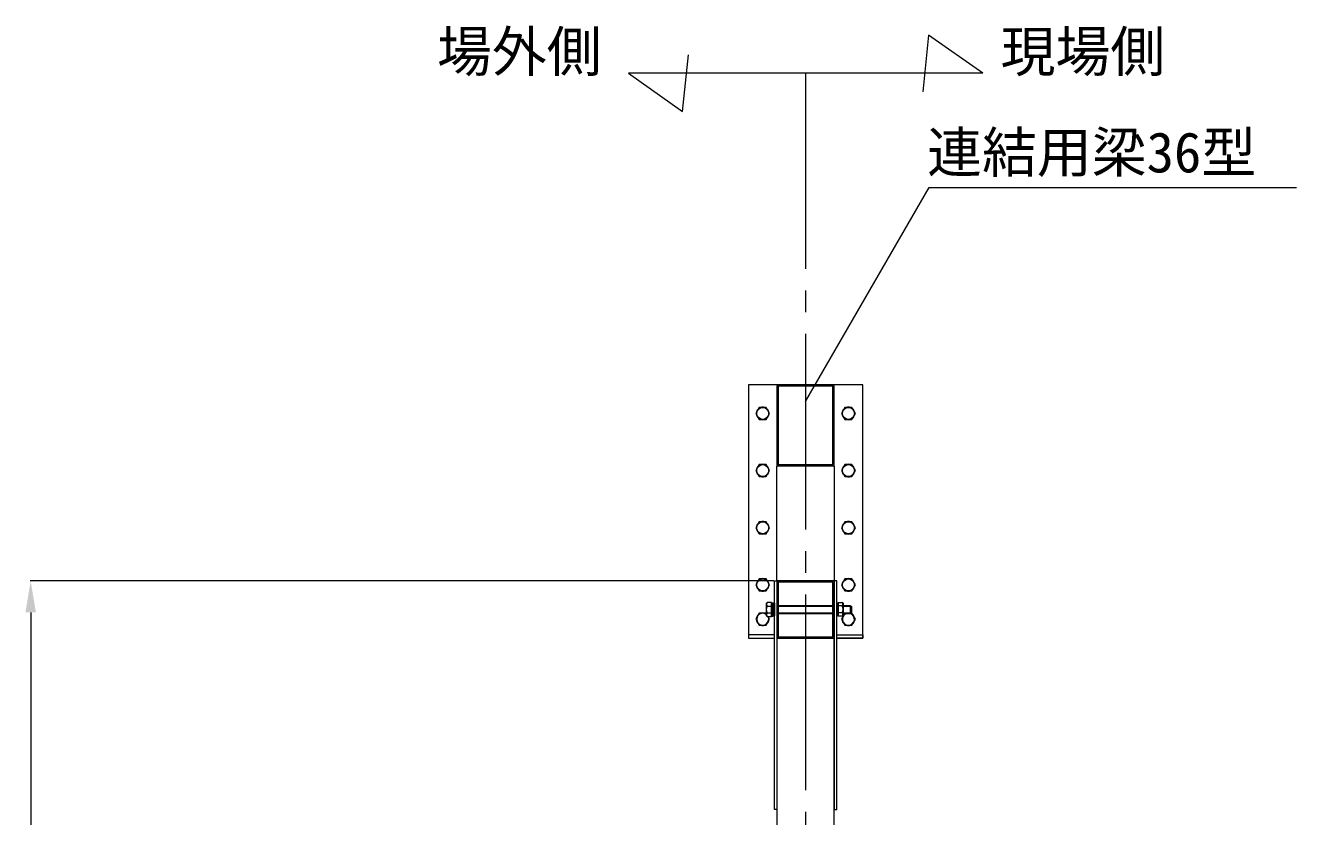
# Model space of a CAD drawing. Units: millimetres, scale not verified. Extents: x -6980 to 13145, y -14438 to 14438.
# Drawn here: x 5855 to 8079, y 7812 to 9196 of the extents above; entities that cross this region are included whole.
import ezdxf
from ezdxf.enums import TextEntityAlignment as Align

# ---------------------------------------------------------------- set-up
doc = ezdxf.new("R2010")
doc.units = ezdxf.units.MM
doc.header["$LTSCALE"] = 38
doc.linetypes.add('CHAIN2', pattern=[12, 9, -1, 1, -1])
for name, color, linetype, lineweight in [('0-6_ﾎﾞﾙﾄ類', 2, 'Continuous', 18), ('0-B_寸法', 3, 'Continuous', 18), ('1-2_通芯', 1, 'CHAIN2', 18), ('1-6_標準柱', 7, 'Continuous', 18), ('1-7_文字', 7, 'Continuous', 18), ('1-9_連結用梁36', 7, 'Continuous', 18)]:
    doc.layers.add(name, color=color, linetype=linetype, lineweight=lineweight)
doc.styles.add('ＭＳ ゴシック', font='')
doc.styles.get('ＭＳ ゴシック').set_extended_font_data('MS Gothic')

msp = doc.modelspace()

# ---------------------------------------------------------------- linework, layer by layer
at = {"layer": '0-6_ﾎﾞﾙﾄ類'}
for p, q in [((7151, 8185), (7152.62, 8186.62)), ((7285.6, 8185.33), (7283.97, 8186.95)), ((7151, 8185), (7151, 8164)), ((7151, 8164), (7152.62, 8162.38)), ((7152.62, 8180.55), (7160, 8180.55)), ((7152.62, 8168.45), (7160, 8168.45)), ((7160, 8174.5), (7163, 8175.3)), ((7160, 8173.7), (7163, 8174.5)), ((7172.1, 8181.5), (7267.5, 8181.5)), ((7172.1, 8180.3), (7267.5, 8180.3)), ((7172.1, 8168.7), (7267.5, 8168.7)), ((7172.1, 8167.5), (7267.5, 8167.5)), ((7283.97, 8180.88), (7276.6, 8180.88)), ((7283.97, 8168.75), (7276.6, 8168.75)), ((7285.6, 8164.32), (7283.97, 8162.7)), ((7285.6, 8185.33), (7285.6, 8164.32)), ((7285.6, 8181.5), (7298, 8181.5)), ((7285.6, 8180.3), (7299.2, 8180.3)), ((7285.6, 8168.7), (7299.2, 8168.7)), ((7285.6, 8167.5), (7298, 8167.5)), ((7298, 8181.5), (7298, 8167.5)), ((7298, 8181.5), (7300, 8179.5)), ((7298, 8167.5), (7300, 8169.5)), ((7300, 8179.5), (7300, 8169.5))]:
    msp.add_line(p, q, dxfattribs=at)
for points in [[(7138.75, 8528), (7132.68, 8517.5), (7138.75, 8507), (7150.85, 8507), (7156.93, 8517.5), (7150.85, 8528)], [(7288.75, 8528), (7282.68, 8517.5), (7288.75, 8507), (7300.85, 8507), (7306.92, 8517.5), (7300.85, 8528)], [(7138.75, 8428), (7132.68, 8417.5), (7138.75, 8407), (7150.85, 8407), (7156.93, 8417.5), (7150.85, 8428)], [(7288.75, 8428), (7282.68, 8417.5), (7288.75, 8407), (7300.85, 8407), (7306.92, 8417.5), (7300.85, 8428)], [(7138.75, 8328), (7132.68, 8317.5), (7138.75, 8307), (7150.85, 8307), (7156.93, 8317.5), (7150.85, 8328)], [(7288.75, 8328), (7282.68, 8317.5), (7288.75, 8307), (7300.85, 8307), (7306.92, 8317.5), (7300.85, 8328)], [(7138.75, 8228), (7132.68, 8217.5), (7138.75, 8207), (7150.85, 8207), (7156.93, 8217.5), (7150.85, 8228)], [(7288.75, 8228), (7282.68, 8217.5), (7288.75, 8207), (7300.85, 8207), (7306.92, 8217.5), (7300.85, 8228)], [(7163, 8163.15), (7163, 8185.85), (7160, 8185.85), (7160, 8163.15)], [(7276.6, 8185.82), (7276.6, 8163.82), (7274.3, 8163.82), (7274.3, 8185.82)], [(7163, 8163.5), (7163, 8185.5), (7165.3, 8185.5), (7165.3, 8163.5)]]:
    msp.add_lwpolyline(points, close=True, dxfattribs=at)
for points in [[(7152.62, 8162.38), (7160, 8162.38), (7160, 8186.62), (7152.62, 8186.62)], [(7283.97, 8162.7), (7276.6, 8162.7), (7276.6, 8186.95), (7283.97, 8186.95)], [(7151, 8167.75), (7150.85, 8168), (7138.75, 8168), (7132.68, 8157.5), (7138.75, 8147), (7150.85, 8147), (7156.93, 8157.5), (7154.1, 8162.38)], [(7288.45, 8167.5), (7282.68, 8157.5), (7288.75, 8147), (7300.85, 8147), (7306.92, 8157.5), (7300.85, 8168), (7298.5, 8168)]]:
    msp.add_lwpolyline(points, dxfattribs=at)
for centre in [(7144.8, 8517.5), (7294.8, 8517.5), (7144.8, 8417.5), (7294.8, 8417.5), (7144.8, 8317.5), (7294.8, 8317.5), (7144.8, 8217.5), (7294.8, 8217.5)]:
    msp.add_circle(centre, 10.5, dxfattribs=at)
for centre, radius, start, end in [((7144.8, 8517.5), 11, 132.659, 167.341), ((7144.8, 8517.5), 11, 72.659, 107.341), ((7144.8, 8517.5), 11, 12.659, 47.341), ((7294.8, 8517.5), 11, 132.659, 167.341), ((7294.8, 8517.5), 11, 72.659, 107.341), ((7294.8, 8517.5), 11, 12.659, 47.341), ((7144.8, 8517.5), 11, 192.659, 227.341), ((7144.8, 8517.5), 11, 252.659, 287.341), ((7144.8, 8517.5), 11, 312.659, 347.341), ((7294.8, 8517.5), 11, 192.659, 227.341), ((7294.8, 8517.5), 11, 252.659, 287.341), ((7294.8, 8517.5), 11, 312.659, 347.341), ((7144.8, 8417.5), 11, 132.659, 167.341), ((7144.8, 8417.5), 11, 192.659, 227.341), ((7144.8, 8417.5), 11, 72.659, 107.341), ((7144.8, 8417.5), 11, 12.659, 47.341), ((7144.8, 8417.5), 11, 312.659, 347.341), ((7294.8, 8417.5), 11, 132.659, 167.341), ((7294.8, 8417.5), 11, 192.659, 227.341), ((7294.8, 8417.5), 11, 72.659, 107.341), ((7294.8, 8417.5), 11, 12.659, 47.341), ((7294.8, 8417.5), 11, 312.659, 347.341), ((7144.8, 8417.5), 11, 252.659, 287.341), ((7294.8, 8417.5), 11, 252.659, 287.341), ((7144.8, 8317.5), 11, 132.659, 167.341), ((7144.8, 8317.5), 11, 72.659, 107.341), ((7144.8, 8317.5), 11, 12.659, 47.341), ((7294.8, 8317.5), 11, 132.659, 167.341), ((7294.8, 8317.5), 11, 72.659, 107.341), ((7294.8, 8317.5), 11, 12.659, 47.341), ((7144.8, 8317.5), 11, 192.659, 227.341), ((7144.8, 8317.5), 11, 252.659, 287.341), ((7144.8, 8317.5), 11, 312.659, 347.341), ((7294.8, 8317.5), 11, 192.659, 227.341), ((7294.8, 8317.5), 11, 252.659, 287.341), ((7294.8, 8317.5), 11, 312.659, 347.341), ((7144.8, 8217.5), 11, 132.659, 167.341), ((7144.8, 8217.5), 11, 192.659, 227.341), ((7144.8, 8217.5), 11, 72.659, 107.341), ((7144.8, 8217.5), 11, 12.659, 47.341), ((7144.8, 8217.5), 11, 312.659, 347.341), ((7294.8, 8217.5), 11, 132.659, 167.341), ((7294.8, 8217.5), 11, 192.659, 227.341), ((7294.8, 8217.5), 11, 72.659, 107.341), ((7294.8, 8217.5), 11, 12.659, 47.341), ((7294.8, 8217.5), 11, 312.659, 347.341), ((7144.8, 8217.5), 11, 252.659, 287.341), ((7155.65, 8183.6), 4.28, 135, 225), ((7280.95, 8183.93), 4.28, 315, 45), ((7294.8, 8217.5), 11, 252.659, 287.341), ((7144.8, 8157.5), 11, 132.659, 167.341), ((7144.8, 8157.5), 10.5, 53.809, 27.668), ((7144.8, 8157.5), 11, 72.659, 107.341), ((7163.12, 8174.5), 12.12, 150, 210), ((7155.65, 8165.4), 4.28, 135, 225), ((7280.95, 8165.73), 4.28, 315, 45), ((7273.48, 8174.82), 12.12, 330, 30), ((7294.8, 8157.5), 11, 132.659, 167.341), ((7294.8, 8157.5), 10.5, 107.753, 72.256), ((7294.8, 8157.5), 11, 12.659, 47.341), ((7144.8, 8157.5), 11, 192.659, 227.341), ((7144.8, 8157.5), 11, 252.659, 287.341), ((7144.8, 8157.5), 11, 312.659, 347.341), ((7144.8, 8157.5), 11, 12.659, 26.311), ((7294.8, 8157.5), 11, 192.659, 227.341), ((7294.8, 8157.5), 11, 252.659, 287.341), ((7294.8, 8157.5), 11, 312.659, 347.341)]:
    msp.add_arc(centre, radius, start, end, dxfattribs=at)
at = {"layer": '0-B_寸法'}
for p, q in [((7164.3, 8224.5), (5862.8, 8224.5)), ((5863.8, 8169.5), (5863.8, 3779.5))]:
    msp.add_line(p, q, dxfattribs=at)
at = {"layer": '0-B_寸法', "color": 91}
msp.add_solid([(5854.62, 8169.5), (5863.8, 8224.5), (5872.98, 8169.5)], dxfattribs=at)
at = {"layer": '1-2_通芯'}
msp.add_line((7219.8, 9112.5), (7219.8, 2219.05), dxfattribs=at)
at = {"layer": '1-6_標準柱'}
for points in [[(7165.3, 8224.5), (7169.8, 8224.5), (7169.8, 7824.5), (7165.3, 7824.5)], [(7274.3, 8224.5), (7269.8, 8224.5), (7269.8, 7824.5), (7274.3, 7824.5)]]:
    msp.add_lwpolyline(points, close=True, dxfattribs=at)
msp.add_lwpolyline([(7269.8, 7774.5), (7269.8, 8124.5), (7169.8, 8124.5), (7169.8, 7780.57)], dxfattribs=at)
at = {"layer": '1-7_文字'}
for p, q in [((7219.8, 8538.18), (7435.9, 8912.5)), ((7435.9, 8912.5), (7436.28, 8912.5)), ((7436.28, 8912.5), (8079.02, 8912.5))]:
    msp.add_line(p, q, dxfattribs=at)
for points in [[(7529.75, 9112.5), (7435.15, 9179.25), (7424.72, 9080.25)], [(7529.75, 9112.5), (6909.85, 9112.5), (7004.45, 9045.75), (7014.88, 9144.75)]]:
    msp.add_lwpolyline(points, dxfattribs=at)
at = {"layer": '1-9_連結用梁36'}
for p, q in [((7169.8, 8565.2), (7169.8, 8476.07)), ((7267.5, 8567.5), (7172.1, 8567.5)), ((7169.8, 8476.07), (7169.8, 8428.38)), ((7172.1, 8426.08), (7267.5, 8426.08)), ((7169.8, 8222.2), (7169.8, 8126.8)), ((7267.5, 8224.5), (7172.1, 8224.5)), ((7269.8, 8126.8), (7269.8, 8222.2)), ((7169.8, 8124.5), (7269.8, 8124.5)), ((7172.1, 8124.5), (7267.5, 8124.5))]:
    msp.add_line(p, q, dxfattribs=at)
for points in [[(7274.3, 8124.5), (7319.8, 8124.5), (7319.8, 8567.5), (7119.8, 8567.5), (7119.8, 8124.5), (7165.3, 8124.5)], [(7269.8, 8428.38), (7269.8, 8476.07), (7269.8, 8565.2)]]:
    msp.add_lwpolyline(points, dxfattribs=at)
for points in [[(7172.1, 8476.07), (7172.1, 8428.38), (7267.5, 8428.38), (7267.5, 8476.07), (7267.5, 8565.2), (7172.1, 8565.2)], [(7169.8, 8426.08), (7269.8, 8426.08), (7269.8, 8224.5), (7169.8, 8224.5)], [(7172.1, 8126.8), (7267.5, 8126.8), (7267.5, 8222.2), (7172.1, 8222.2)], [(7119.8, 8130.5), (7119.8, 8124.5), (7165.3, 8124.5), (7165.3, 8130.5)], [(7319.8, 8130.5), (7319.8, 8124.5), (7274.3, 8124.5), (7274.3, 8130.5)]]:
    msp.add_lwpolyline(points, close=True, dxfattribs=at)
for centre, start, end in [((7172.1, 8565.2), 90, 180), ((7267.5, 8565.2), 0, 90), ((7172.1, 8428.38), 180, 270), ((7267.5, 8428.38), 270, 0), ((7172.1, 8222.2), 90, 180), ((7267.5, 8222.2), 0, 90), ((7172.1, 8126.8), 180, 270), ((7267.5, 8126.8), 270, 0)]:
    msp.add_arc(centre, 2.3, start, end, dxfattribs=at)

# ---------------------------------------------------------------- texts
at = {"layer": '1-7_文字', "style": 'ＭＳ ゴシック'}
for s, p in [('場外側', (6574.93, 9094.25)), ('現場側', (7561.07, 9094.25)), ('連結用梁36型', (7432.57, 8917.9))]:
    msp.add_text(s, height=70.38, dxfattribs=at).set_placement(p, align=Align.BOTTOM_LEFT)

doc.saveas('drawing.dxf')
